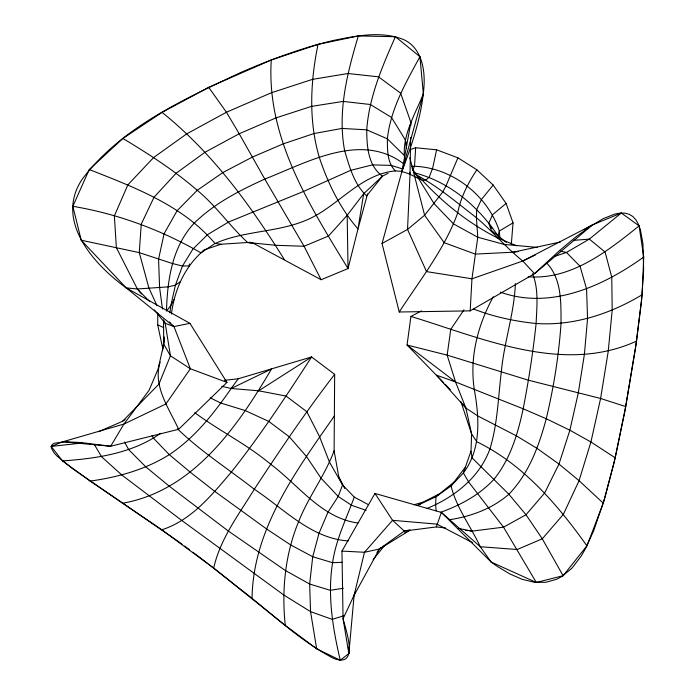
<?xml version="1.0" encoding="UTF-8"?>
<svg xmlns="http://www.w3.org/2000/svg" width="695" height="695" viewBox="0 0 695 695"><rect width="100%" height="100%" fill="white"/><g stroke="black" fill="none" stroke-linecap="round" stroke-linejoin="round"><path stroke-width="1.04" d="M368.411 504.674L354.268 497.09L342.574 484.962L338.812 477.048L334.113 450.82L334.66 374.37L311.603 356.961L238.185 378.792L224.363 380.295M163.16 347.865L162.187 345.997L157.713 324.826L157.765 313.028M535.437 254.987L522.788 261.007L471.966 278.799L426.522 271.606L407.539 229.437L410.015 174.254L410.641 137.497M410.841 125.604L410.893 122.363L400.633 93.182L378.549 76.85L348.004 73.505L312.533 79.352L271.467 92.722L226.431 112.251L186.66 133.883L153.612 157.548L127.88 184.844L114.362 215.85L116.369 247.672L137.375 288.972L141.441 294.002M172.482 325.034L173.976 326.572L190.352 368.758L165.87 404.004L123.936 424.054L62.767 441.777L51.23 446.425L62.515 460.924L90.124 481.088L161.848 529.79L213.686 568.119L285.271 625.361L316.659 648.817L340.255 660.207L348.855 653.587L343.061 618.698L341.949 551.092L374.979 493.459L441.377 512.406L491.104 562.02L536.305 582.462L563.106 575.721L542.282 538.807L525.993 514.752L508.87 494.249L472.131 457.935L470.993 451.159L471.61 433.993L465.893 408.069L455.555 381.972L447.146 355.136L450.777 329.308L463.921 309.892M563.106 575.721L586.919 545.862L603.277 503.171L615.223 457.831L625.726 406.584L636.542 341.106L642.119 294.767L643.726 257.046L639.096 225.892L621.33 213.009L592.47 224.911L522.788 261.007C506.056 247.741 492.677 231.27 476.388 217.648C456.606 202.506 437.52 185.956 415.315 174.393M515.369 283.551C514.291 313.532 503.945 342.357 501.286 372.233C498.185 397.766 497.577 423.742 490.062 448.527C479.811 477.387 454.295 497.299 426.73 508.584M62.767 441.777L110.67 446.251L178.624 429.293L226.961 382.406L189.926 323.331L173.976 326.572L126.177 287.869L81.219 240.227L72.845 206.302L89.247 169.528L122.893 138.444L162.083 112.399L208.691 87.301L271.293 59.97L318.023 44.384L358.333 35.94L395.394 36.713L419.945 56.686L423.342 93.947L382.033 243.493L399.251 311.994L470.185 310.865L471.966 278.799L477.778 237.238L476.388 217.648L476.761 209.386L481.505 199.422L493.172 185.044L476.866 169.797L457.918 157.817L436.599 149.799L415.645 147.766L410.615 149.408M415.645 147.766L414.559 165.766L412.761 170.258M252.05 598.69C252.815 529.338 296.192 470.758 334.208 416.201M404.681 159.164C401.658 135.864 414.958 114.71 423.342 93.947M511.294 244.562L513.04 222.86L506.099 203.435L493.172 185.044M164.333 337.979L163.751 344.19L158.06 369.149L149.077 390.295L123.936 424.054L110.67 446.251L81.063 442.559L64.374 441.725L54.054 443.323L52.238 444.505L51.308 446.042L51.291 447.954L54.158 452.975L57.103 456.128L71.767 468.1L177.859 541.162M162.552 350.723L164.35 336.979M421.457 310.882L410.919 316.451L407.053 345.015L443.74 382.815M169.875 312.733L170.866 305.513L175.409 285.15L182.464 266.037L192.932 249.053L207.623 234.58L228.49 222.07L303.341 191.507L350.61 170.362L372.338 164.889L391.05 165.384L402.44 168.876M318.023 44.384C310.378 81.558 308.458 120.556 319.292 157.322C327.84 183.211 340.037 208.239 357.986 228.95L348.03 268.565L321.107 279.729L253.588 243.398L249.453 242.112M388.053 173.263L382.493 176.174L363.693 193.688L357.986 228.95L367.542 193.948M171.422 314.079C174.454 289.589 185.235 265.438 204.686 249.679L203.001 250.921M498.671 238.776L496.873 237.638C468.673 223.251 443.679 203.427 422.239 180.205C415.488 177.295 409.277 173.142 401.918 171.682L410.893 122.363M436.599 149.799L432.603 168.416L429.128 177.251L425.792 180.075L422.239 180.205L413.508 172.23M189.535 263.996L189.127 265.881L182.464 266.037L172.125 263.44L139.269 252.624L81.219 240.227M376.985 552.421L379.453 548.998L404.281 531.041L436.338 526.923L441.377 512.406L480.28 546.73L491.104 562.02L497.359 566.434L509.861 573.94L522.188 579.326L534.194 582.236L545.74 582.306L556.721 579.239L561.986 576.442L571.985 568.145L581.246 556L585.598 548.424L593.73 530.606L604.615 498.732L614.076 462.757L624.762 411.753L635.465 348.412L641.494 301.43L643.648 270.025L642.936 243.624L640.408 229.793L638.418 224.277L635.899 219.811L632.806 216.484L629.157 214.277L624.97 213.157L620.27 213.07L615.075 213.982L603.33 218.595L589.951 226.57L575.217 237.447L559.423 250.686L534.524 273.665L470.185 310.865M498.011 235.874L499.331 231.035C487.412 194.452 450.134 166.079 411.518 166.235M358.333 35.94C347.213 72.914 337.327 112.008 344.651 150.728C349.342 166.557 354.198 184.357 366.63 195.868L382.493 176.174C367.95 165.705 366.838 146.219 366.734 129.835C369.088 96.961 382.259 66.485 395.394 36.713M213.686 568.119C220.202 538.755 238.871 514.43 254.301 489.254C279.937 450.169 306.052 411.362 334.66 374.37M160.198 362.095C152.413 385.768 169.206 408.686 178.624 429.293M470.993 451.159L463.365 472.939L451.046 485.987L435.982 496.743L417.139 505.491M354.268 497.09C346.353 518.722 335.894 539.598 332.584 562.707C327.328 595.424 332.74 628.306 340.255 660.207M355.188 592.192L353.295 597.257M401.918 171.682C411.9 144.699 421.431 117.055 423.854 88.195C425.383 70.412 421.935 48.224 403.986 39.737C381.494 30.528 356.387 35.81 333.452 40.449C301.309 48.025 270.286 59.692 240.027 72.793C183.02 99.819 121.243 127.402 82.297 179.102C54.193 220.61 93.66 264.3 126.177 287.869L189.926 323.331M334.113 450.82C324.886 475.623 308.354 496.89 298.659 521.537C285.072 554.297 281.553 590.264 285.271 625.361M457.918 157.817L446.068 185.747L442.854 191.837L424.61 215.25L407.539 229.437L382.033 243.493M493.476 232.851L491.322 230.514L488.811 223.199L492.625 214.668L506.099 203.435M493.311 296.739C477.821 324.93 469.412 357.23 474.277 389.4C479.263 417.304 481.566 449.057 463.365 472.939L468.708 482.087L503.519 527.166L536.305 582.462M173.993 299.571L170.866 305.513L166.479 311.099C167.391 279.929 172.099 246.708 194.331 223.026C214.373 203.4 239.506 190.56 264.795 179.075C307.32 162.422 361.035 131.372 403.786 163.907M419.945 56.686C405.863 82.583 390.555 108.933 387.376 138.826C387.428 149.799 387.028 162.5 395.325 170.909L401.597 171.335M122.893 503.189C193.644 490.566 237.464 426.626 271.502 368.993L231.183 388.496C213.869 413.386 194.895 437.763 169.285 454.634C145.342 469.681 117.933 477.239 90.124 481.088M476.866 169.797C468.065 183.089 460.689 197.371 457.64 213.122C444.505 249.34 419.98 279.963 399.251 311.994M221.722 386.281L231.183 388.496L238.185 378.792M573.219 240.392L589.325 239.106L605.102 252.042L611.756 277.175L612.191 310.205L608.229 351.331L600.602 398.478L590.924 441.994L579.065 480.671L563.315 514.439L542.282 538.807L517.193 549.51L480.28 546.73C470.784 526.41 456.502 507.976 451.046 485.987L464.964 467.674M72.845 206.302C118.133 213.93 161.292 229.976 200.959 252.858L215.033 243.493L221.106 244.223L247.681 242.503L275.654 245.292L304.062 246.265L328.474 236.057L347.179 215.294L363.693 193.688M373.137 559.597L384.674 545.401M98.655 431.673L122.528 421.309L158.894 384.153L170.44 355.805L165.193 323.305L163.838 320.378M381.016 547.582L379.453 548.998L354.12 595.259L343.061 618.698C345.728 629.687 359.845 668.19 333.852 658.513C298.311 640.06 269.538 611.14 237.742 587.179M454.122 482.009L435.982 496.743L435.635 504.648L436.165 510.895M621.33 213.009L589.325 239.106L566.46 252.45L554.428 256.446M639.096 225.892C607.647 251.121 570.969 280.207 528.191 276.732M180.144 281.779L175.409 285.15L168.147 286.87L137.375 288.972L126.177 287.869M419.102 504.9L422.786 502.268L439.614 493.728M160.632 433.315C132.18 453.461 96.475 458.509 62.515 460.924M122.528 421.309L125.143 419.589M231.183 388.496L258.688 390.807L311.603 356.961C286.158 396.228 260.416 435.418 231.313 472.114C211.793 495.04 191.585 520.207 161.848 529.79M643.726 257.046C603.173 286.192 550.353 310.196 500.278 292.1M513.04 222.86L499.331 231.035L499.809 237.343M584.121 229.758L592.47 224.911L534.524 273.665L522.788 261.007M642.119 294.767C610.262 313.897 573.601 326.016 536.114 323.496C514.656 321.307 493.424 316.79 473.312 308.901M404.377 533.013L406.288 532.049M408.208 531.084L410.128 530.12L379.453 548.998L364.475 552.282L341.949 551.092M440.369 512.406C460.403 505.222 479.533 494.962 494.093 479.15C510.373 458.943 517.871 433.776 523.17 408.79C528.686 380.556 533.065 352.104 536.114 323.496C536.783 307.016 538.92 289.329 532.578 273.7M636.542 341.106C562.88 374.822 482.122 338.057 410.919 316.451M205.711 249.34L221.106 244.223M343.886 615.77L332.123 619.349L310.552 611.643L283.742 594.972L182.133 520.737L121.938 475.093L101.557 456.754L94.416 444.644M413.768 504.813L422.786 502.268M409.807 157.591L424.61 215.25L444.166 242.668L475.224 254.101L513.11 252.207L560.422 241.99M409.147 530.033L404.281 531.041L392.562 520.312L374.979 493.459M395.325 170.909C363.589 173.863 342.461 200.351 316.225 215.268C284.689 233.233 247.629 229.055 215.033 243.493C182.993 205.468 134.239 187.25 89.247 169.528M449.674 519.712C471.236 516.385 492.234 508.705 508.87 494.249C528.869 473.503 538.92 446.086 546.244 418.746C553.715 387.376 558.867 355.466 561.039 323.279C560.934 302.751 561.89 279.208 546.835 263.179M343.313 588.265L330.229 590.307L309.657 584.026L285.41 570.534L228.42 531.102L169.519 486.396L145.915 466.979L128.679 449.63L124.553 442.02M469.907 530.884L472.001 531.128L503.519 527.166L525.993 514.752L544.619 493.059L558.989 464.043L569.883 430.214L578.292 392.918L584.382 354.511L587.553 318.666L586.58 288.981L580.064 266.289L566.46 252.45L560.257 251.164M513.11 252.207L518.383 251.555M51.23 446.425L82.114 443.019M342.088 562.29L332.584 562.707L312.724 556.738L290.606 544.889L266.489 528.912L214.798 491.417L190.3 472.235L169.285 454.634L153.56 438.293L152.014 435.574M348.412 540.936C311.325 538.66 283.708 508.627 254.301 489.254C228.672 469.221 200.933 451.585 177.52 428.893M411.953 167.912L434.088 203.652L453.635 223.99L477.778 237.238L504.057 244.405L537.235 247.385M436.338 526.923L445.782 528.035M465.711 530.389L467.805 530.632M253.588 243.398L247.681 242.503C229.802 226.205 216.093 205.755 197.25 190.308C174.341 170.457 148.808 154.055 122.893 138.444M258.688 390.807L286.036 396.063L306.816 411.683L319.457 436.451L329.543 462.279L342.574 484.962L338.187 496.456L327.953 512.241L318.962 533.447L312.724 556.738L309.657 584.026L310.552 611.643L316.659 648.817M458.214 528.374L472.001 531.128M357.856 523.014C321.255 517.94 298.624 485.058 270.772 464.33C247.229 444.487 219.403 430.9 194.774 412.691M504.057 244.405L506.09 244.918M415.054 172.977C450.343 182.168 479.689 207.544 499.219 237.768M625.726 406.584L600.602 398.478L528.417 380.2L447.146 355.136L407.053 345.015L455.555 381.972L523.17 408.79L546.244 418.746L569.883 430.214L590.924 441.994L615.223 457.831M366.048 510.356L351.583 505.291L338.187 496.456L321.029 478.177L306.382 456.38L289.329 436.834L268.791 421.431L245.266 410.58L220.68 403.022L210.238 397.827M455.555 381.972L436.443 375.144L465.893 408.069L477.882 416.001L516.446 435.887L537.079 448.414L558.989 464.043L579.065 480.671L603.277 503.171M173.976 326.572L165.193 323.305L154.333 309.909M226.961 382.406L190.352 368.758L170.44 355.805L163.751 344.19L163.525 319.743M496.873 237.638L516.593 245.795M157.713 324.826L163.395 327.493M472.583 542.708L436.99 524.134L392.562 520.312L364.475 552.282L354.12 595.259L348.855 653.587L348.36 647.184M178.702 541.779L182.038 544.211M184.54 546.044L189.544 549.728M192.871 552.221L197.033 555.331M197.867 555.957L207.779 563.541M208.604 564.184L226.544 578.24M491.322 230.514L506.403 242.425M227.352 578.883L236.96 586.545M162.083 112.399C212.349 152.691 250.643 205.373 284.403 259.695M404.09 155.289L387.376 138.826L366.734 129.835L341.975 128.427L313.871 133.579L283.23 143.874L252.372 157.087L222.913 172.525L197.25 190.308L177.112 210.698L164.107 233.685L158.573 259.07L159.589 287.565L162.482 309.04M137.375 288.972L149.321 301.248M169.493 321.967L170.987 323.496M445.2 384.344L450.308 389.713M586.919 545.862C557.599 504.657 523.135 464.303 476.866 441.794L471.61 433.993L460.855 401.467M208.691 87.301L226.431 112.251L239.21 133.744L264.795 179.075L304.062 246.265L321.107 279.729M462.905 403.838L465.893 408.069M406.34 143.995L405.272 139.817L391.441 117.394L370.348 104.502L343.148 101.418L311.456 106.387L275.846 117.95L239.21 133.744L205.034 152.231L176.13 173.237L154.012 197.241L141.25 224.138L139.269 252.624L148.93 288.112L157.061 305.713M488.811 223.199L492.06 228.681M338.812 477.048L344.755 488.489M405.272 139.817L406.419 148.165M409.72 172.16L410.015 174.254M347.179 215.294L348.03 268.565C309.483 205.39 266.055 137.193 271.293 59.97"/></g></svg>
